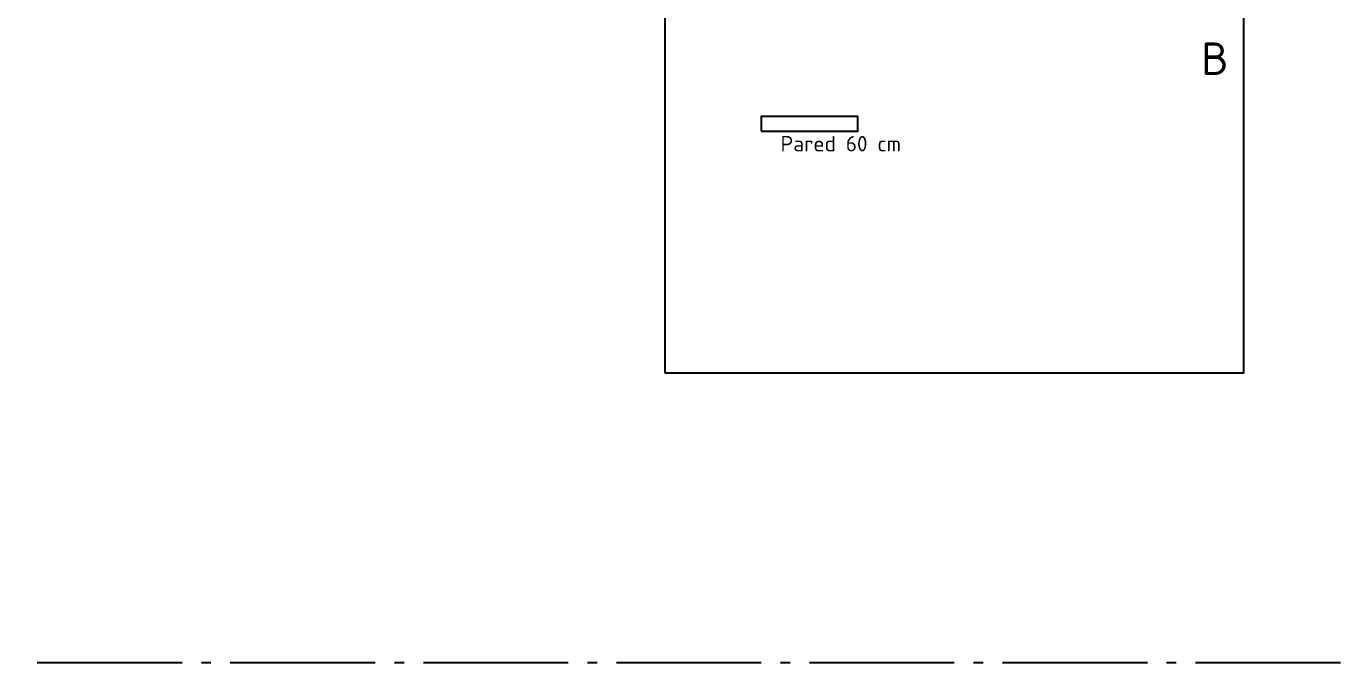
# Model space of a CAD drawing. Header units: millimetres. Extents: x 0 to 1189, y 0 to 841.
# Drawn here: x 235.9 to 372.5, y 294.5 to 360.3 of the extents above; entities that cross this region are included whole.
import ezdxf
from ezdxf.enums import TextEntityAlignment as Align

# ---------------------------------------------------------------- set-up
doc = ezdxf.new("R2010")
doc.units = ezdxf.units.MM
doc.linetypes.add('IRAM-F-TRAZO-PUNTO', pattern=[20, 15, -2, 1, -2])
doc.layers.add('A-EXTERIOR', color=8, linetype='CONTINUOUS', lineweight=25)
doc.layers.add('A-TEXTO', color=7, linetype='CONTINUOUS', lineweight=18)
doc.layers.add('A-ZONA-LOG', color=5, linetype='IRAM-F-TRAZO-PUNTO', lineweight=25, true_color=0x285ac8)
doc.styles.add('ISO3098', font='isocpeur.ttf')

msp = doc.modelspace()

# ---------------------------------------------------------------- linework, layer by layer
at = {"layer": 'A-EXTERIOR'}
for points in [[(302, 324.5), (362, 324.5), (362, 374.5), (302, 374.5)], [(312, 349.5), (322, 349.5), (322, 351), (312, 351)]]:
    msp.add_lwpolyline(points, close=True, dxfattribs=at)
at = {"layer": 'A-ZONA-LOG'}
msp.add_lwpolyline([(57, 729.5), (57, 294.5), (667, 294.5), (667, 729.5)], dxfattribs=at)

# ---------------------------------------------------------------- texts
at = {"layer": 'A-TEXTO', "style": 'ISO3098'}
msp.add_text('B', height=3.36, dxfattribs=at).set_placement((359, 357), align=Align.MIDDLE_CENTER)
msp.add_text('Pared 60 cm', height=1.6, dxfattribs=at).set_placement((314, 349), align=Align.TOP_LEFT)

doc.saveas('drawing.dxf')
